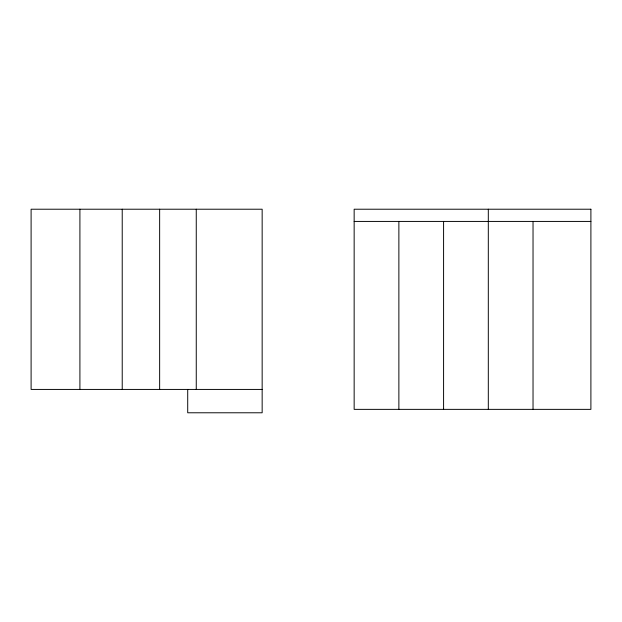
<?xml version="1.0" encoding="UTF-8"?>
<svg xmlns="http://www.w3.org/2000/svg" width="622" height="622" viewBox="0 0 622 622"><rect width="100%" height="100%" fill="white"/><g stroke="black" fill="none" stroke-linecap="round" stroke-linejoin="round"><path stroke-width="0.93" d="M354.151 221.424L590.9 221.424M262.157 389.426L31.1 389.426L31.1 209.217L262.157 209.217L262.157 412.783L187.712 412.783L187.712 389.426M533.031 221.424L533.031 409.362M488.309 209.217L488.309 409.362M443.587 221.424L443.587 409.362M398.873 221.424L398.873 409.362M196.257 209.217L196.257 389.426M159.644 209.217L159.644 389.426M122.223 209.217L122.223 389.426M79.911 209.217L79.911 389.426M590.9 209.217L354.151 209.217L354.151 409.362L590.9 409.362L590.9 209.217"/></g></svg>
